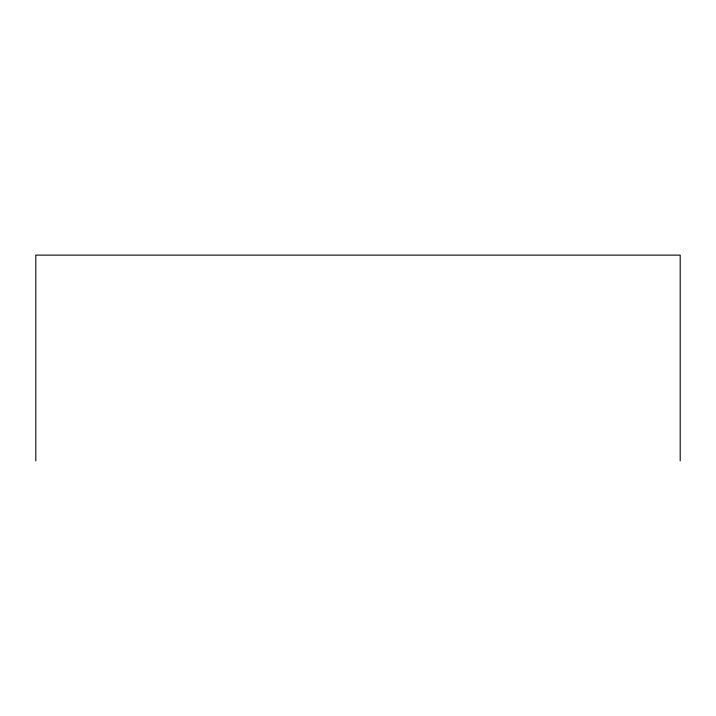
<?xml version="1.0" encoding="UTF-8"?>
<svg xmlns="http://www.w3.org/2000/svg" width="716" height="716" viewBox="0 0 716 716"><rect width="100%" height="100%" fill="white"/><g stroke="black" fill="none" stroke-linecap="round" stroke-linejoin="round"><path stroke-width="1.07" d="M680.2 460.88L680.2 255.12L35.8 255.12L35.8 460.88"/></g></svg>
